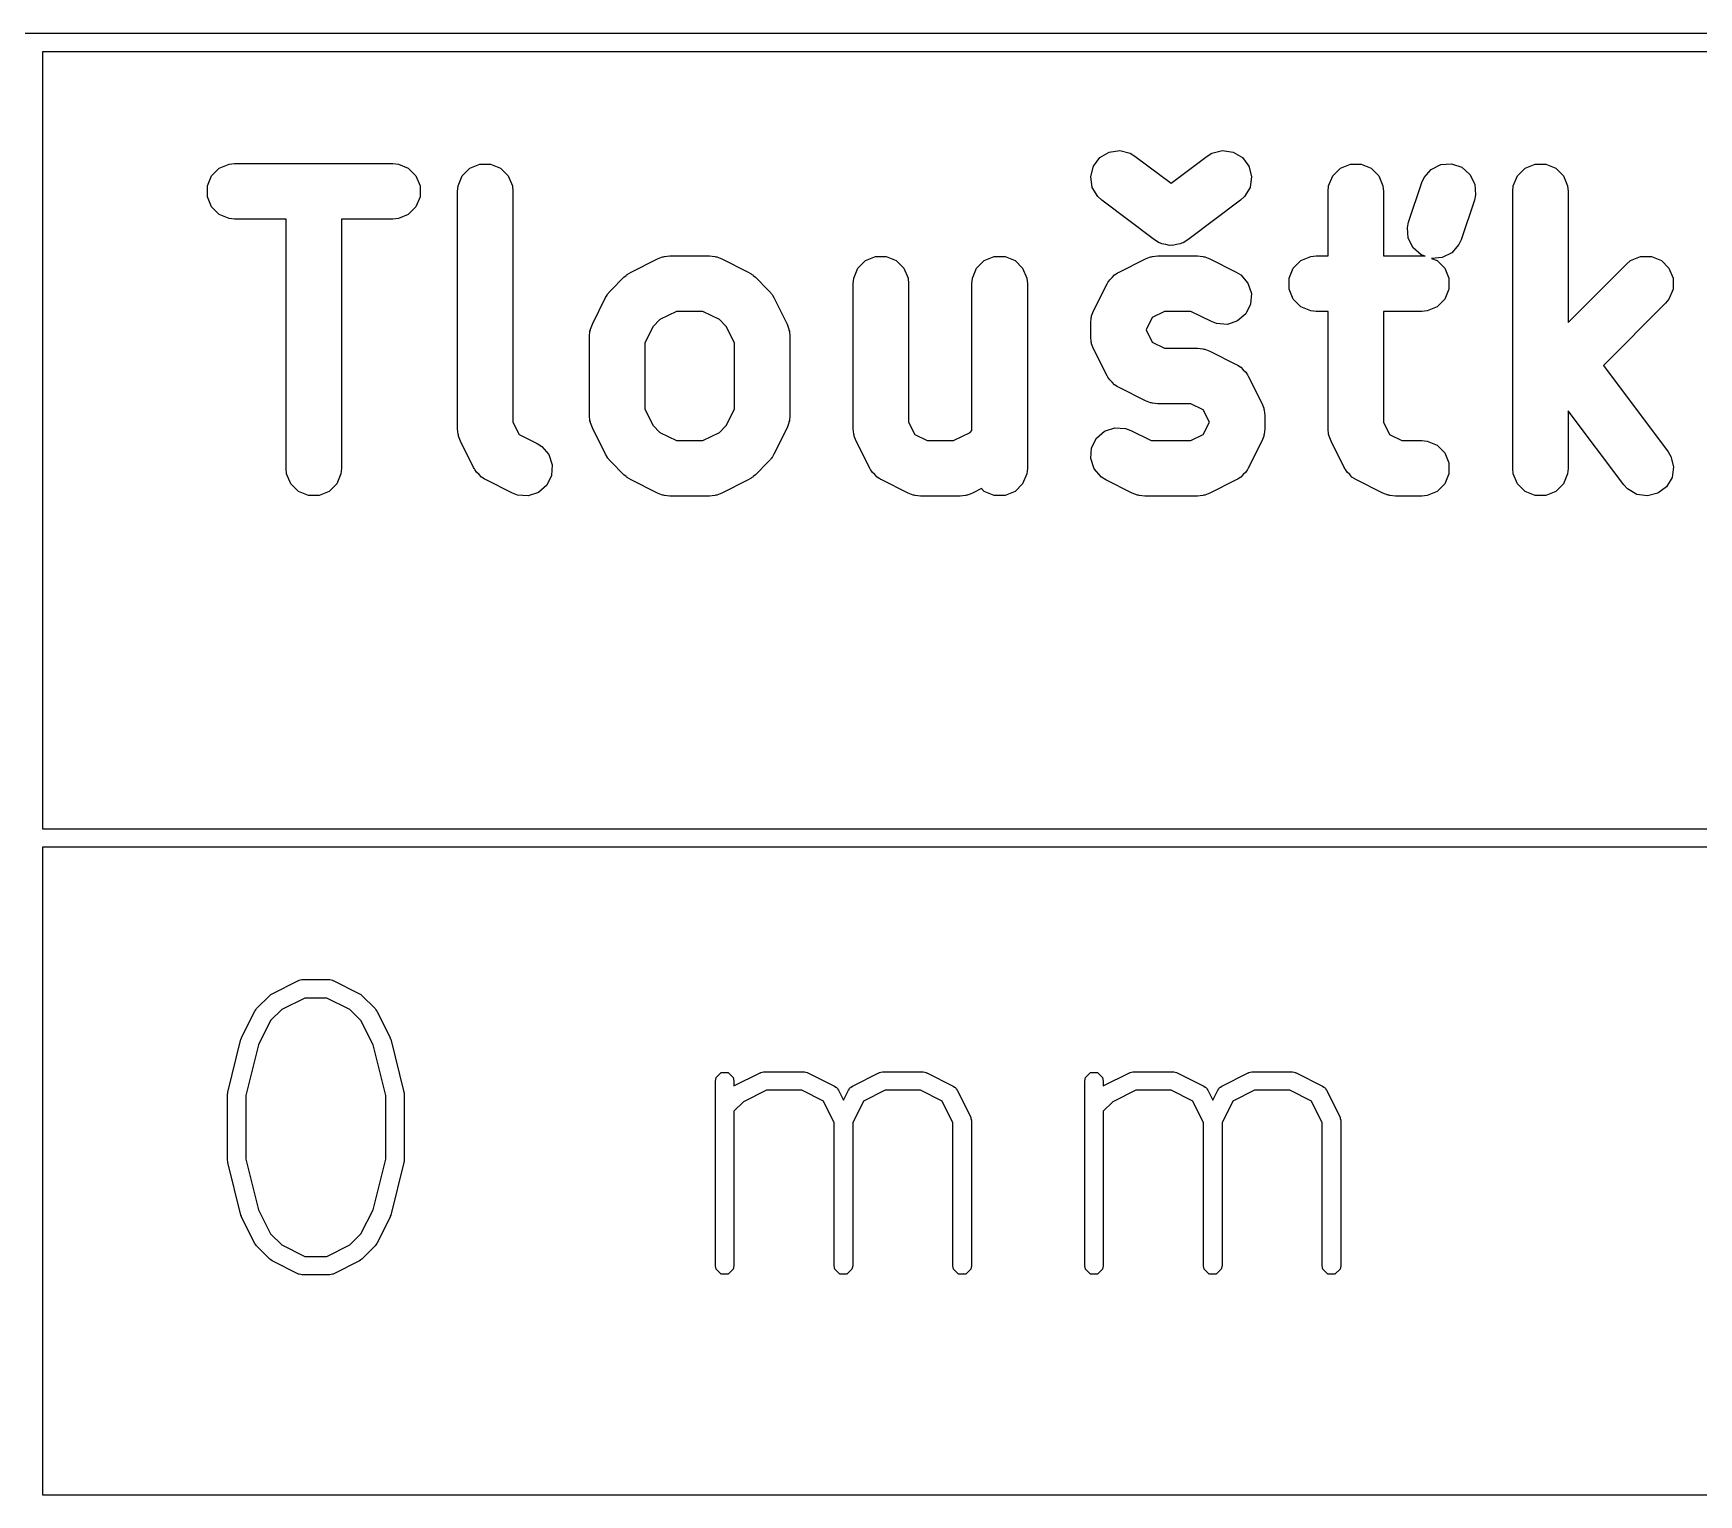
# Model space of a CAD drawing. Header units: inches. Extents: x -2.6 to 7.6, y 0.3 to 5.2.
# Drawn here: x -0.2908 to 0.0643, y 4.8789 to 5.1905 of the extents above; entities that cross this region are included whole.
import ezdxf

# ---------------------------------------------------------------- set-up
doc = ezdxf.new("R2010")
doc.units = ezdxf.units.IN
doc.header["$MEASUREMENT"] = 0
doc.layers.add('BLACK', color=250, linetype='CONTINUOUS')

msp = doc.modelspace()

# ---------------------------------------------------------------- linework, layer by layer
at = {"layer": 'BLACK', "linetype": 'CONTINUOUS'}
for p, q in [((-2.56692, 5.19047), (2.20417, 5.19047)), ((-0.2888, 5.18654), (-0.2888, 5.02087)), ((0.44236, 5.18654), (-0.2888, 5.18654)), ((-0.24899, 5.16257), (-0.24784, 5.16268)), ((-0.24784, 5.16268), (-0.2141, 5.16268)), ((-0.2141, 5.16268), (-0.21294, 5.16257)), ((-0.06475, 5.16214), (-0.06337, 5.16399)), ((-0.06337, 5.16399), (-0.06139, 5.16516)), ((-0.06139, 5.16516), (-0.05911, 5.16549)), ((-0.05911, 5.16549), (-0.05688, 5.16492)), ((-0.05688, 5.16492), (-0.05589, 5.16431)), ((-0.05589, 5.16431), (-0.04818, 5.15854)), ((-0.04818, 5.15854), (-0.04047, 5.16431)), ((-0.04047, 5.16431), (-0.03949, 5.16492)), ((-0.03949, 5.16492), (-0.03725, 5.16549)), ((-0.03725, 5.16549), (-0.03497, 5.16516)), ((-0.03497, 5.16516), (-0.03299, 5.16399)), ((-0.03299, 5.16399), (-0.03161, 5.16214)), ((-0.25363, 5.15793), (-0.25275, 5.16006)), ((-0.25275, 5.16006), (-0.25112, 5.16169)), ((-0.25112, 5.16169), (-0.24899, 5.16257)), ((-0.21294, 5.16257), (-0.21082, 5.16169)), ((-0.21082, 5.16169), (-0.20919, 5.16006)), ((-0.20919, 5.16006), (-0.2083, 5.15793)), ((-0.2002, 5.15793), (-0.19932, 5.16006)), ((-0.19932, 5.16006), (-0.19769, 5.16169)), ((-0.19769, 5.16169), (-0.19556, 5.16257)), ((-0.19556, 5.16257), (-0.19326, 5.16257)), ((-0.19326, 5.16257), (-0.19113, 5.16169)), ((-0.19113, 5.16169), (-0.1895, 5.16006)), ((-0.1895, 5.16006), (-0.18862, 5.15793)), ((-0.06533, 5.15991), (-0.06475, 5.16214)), ((-0.065, 5.15763), (-0.06533, 5.15991)), ((-0.03161, 5.16214), (-0.03103, 5.15991)), ((-0.03103, 5.15991), (-0.03136, 5.15763)), ((-0.0146, 5.15793), (-0.01372, 5.16006)), ((-0.01372, 5.16006), (-0.01209, 5.16169)), ((-0.01209, 5.16169), (-0.00996, 5.16257)), ((-0.00996, 5.16257), (-0.00766, 5.16257)), ((-0.00766, 5.16257), (-0.00553, 5.16169)), ((-0.00553, 5.16169), (-0.0039, 5.16006)), ((-0.0039, 5.16006), (-0.00302, 5.15793)), ((0.00527, 5.15865), (0.00574, 5.1597)), ((0.00574, 5.1597), (0.00725, 5.16144)), ((0.00725, 5.16144), (0.00932, 5.16247)), ((0.00932, 5.16247), (0.01161, 5.16264)), ((0.01161, 5.16264), (0.0138, 5.16191)), ((0.0138, 5.16191), (0.01554, 5.1604)), ((0.01554, 5.1604), (0.01657, 5.15834)), ((0.02477, 5.15793), (0.02565, 5.16006)), ((0.02565, 5.16006), (0.02728, 5.16169)), ((0.02728, 5.16169), (0.02941, 5.16257)), ((0.02941, 5.16257), (0.03171, 5.16257)), ((0.03171, 5.16257), (0.03384, 5.16169)), ((0.03384, 5.16169), (0.03547, 5.16006)), ((0.03547, 5.16006), (0.03635, 5.15793)), ((-0.25363, 5.15563), (-0.25363, 5.15793)), ((-0.25275, 5.1535), (-0.25363, 5.15563)), ((-0.2083, 5.15563), (-0.20919, 5.1535)), ((-0.2083, 5.15793), (-0.2083, 5.15563)), ((-0.20032, 5.15678), (-0.2002, 5.15793)), ((-0.20032, 5.10616), (-0.20032, 5.15678)), ((-0.18862, 5.15793), (-0.18851, 5.15678)), ((-0.18851, 5.15678), (-0.18851, 5.10755)), ((-0.06383, 5.15565), (-0.065, 5.15763)), ((-0.06297, 5.15487), (-0.06383, 5.15565)), ((-0.03253, 5.15565), (-0.03339, 5.15487)), ((-0.03136, 5.15763), (-0.03253, 5.15565)), ((-0.01472, 5.15678), (-0.0146, 5.15793)), ((-0.01472, 5.143), (-0.01472, 5.15678)), ((-0.00302, 5.15793), (-0.0029, 5.15678)), ((-0.0029, 5.15678), (-0.0029, 5.143)), ((0.00246, 5.15021), (0.00527, 5.15865)), ((0.01673, 5.15604), (0.01648, 5.15491)), ((0.01657, 5.15834), (0.01673, 5.15604)), ((0.02465, 5.15678), (0.02477, 5.15793)), ((0.02465, 5.09772), (0.02465, 5.15678)), ((0.03635, 5.15793), (0.03647, 5.15678)), ((0.03647, 5.15678), (0.03647, 5.12885)), ((-0.25112, 5.15187), (-0.25275, 5.1535)), ((-0.20919, 5.1535), (-0.21082, 5.15187)), ((-0.05172, 5.14643), (-0.06297, 5.15487)), ((-0.03339, 5.15487), (-0.04464, 5.14643)), ((0.01648, 5.15491), (0.01367, 5.14647)), ((-0.24899, 5.15099), (-0.25112, 5.15187)), ((-0.24784, 5.15087), (-0.24899, 5.15099)), ((-0.23688, 5.15087), (-0.24784, 5.15087)), ((-0.23688, 5.09772), (-0.23688, 5.15087)), ((-0.2141, 5.15087), (-0.22506, 5.15087)), ((-0.22506, 5.15087), (-0.22506, 5.09772)), ((-0.21294, 5.15099), (-0.2141, 5.15087)), ((-0.21082, 5.15187), (-0.21294, 5.15099)), ((0.0022, 5.14908), (0.00246, 5.15021)), ((0.00237, 5.14678), (0.0022, 5.14908)), ((-0.05073, 5.14583), (-0.05172, 5.14643)), ((-0.05042, 5.14575), (-0.05073, 5.14583)), ((-0.05014, 5.14558), (-0.05042, 5.14575)), ((-0.04931, 5.14546), (-0.05014, 5.14558)), ((-0.0485, 5.14526), (-0.04931, 5.14546)), ((-0.04818, 5.1453), (-0.0485, 5.14526)), ((-0.04786, 5.14526), (-0.04818, 5.1453)), ((-0.04705, 5.14546), (-0.04786, 5.14526)), ((-0.04622, 5.14558), (-0.04705, 5.14546)), ((-0.04594, 5.14575), (-0.04622, 5.14558)), ((-0.04563, 5.14583), (-0.04594, 5.14575)), ((-0.04464, 5.14643), (-0.04563, 5.14583)), ((0.0034, 5.14472), (0.00237, 5.14678)), ((0.01319, 5.14542), (0.01168, 5.14368)), ((0.01367, 5.14647), (0.01319, 5.14542)), ((-0.16331, 5.13956), (-0.15768, 5.14238)), ((-0.15768, 5.14238), (-0.1566, 5.14279)), ((-0.1566, 5.14279), (-0.15639, 5.1428)), ((-0.15639, 5.1428), (-0.15619, 5.14289)), ((-0.15619, 5.14289), (-0.15504, 5.143)), ((-0.15504, 5.143), (-0.14661, 5.143)), ((-0.14661, 5.143), (-0.14545, 5.14289)), ((-0.14545, 5.14289), (-0.14526, 5.1428)), ((-0.14526, 5.1428), (-0.14505, 5.14279)), ((-0.14505, 5.14279), (-0.14396, 5.14238)), ((-0.14396, 5.14238), (-0.13834, 5.13956)), ((-0.11496, 5.14037), (-0.11333, 5.142)), ((-0.11333, 5.142), (-0.1112, 5.14289)), ((-0.1112, 5.14289), (-0.1089, 5.14289)), ((-0.1089, 5.14289), (-0.10677, 5.142)), ((-0.10677, 5.142), (-0.10514, 5.14037)), ((-0.08965, 5.14037), (-0.08802, 5.142)), ((-0.08802, 5.142), (-0.08589, 5.14289)), ((-0.08589, 5.14289), (-0.08359, 5.14289)), ((-0.08359, 5.14289), (-0.08146, 5.142)), ((-0.08146, 5.142), (-0.07983, 5.14037)), ((-0.05926, 5.13956), (-0.05363, 5.14238)), ((-0.05363, 5.14238), (-0.05255, 5.14279)), ((-0.05255, 5.14279), (-0.05234, 5.1428)), ((-0.05234, 5.1428), (-0.05214, 5.14289)), ((-0.05214, 5.14289), (-0.05099, 5.143)), ((-0.05099, 5.143), (-0.04256, 5.143)), ((-0.04256, 5.143), (-0.0414, 5.14289)), ((-0.0414, 5.14289), (-0.04121, 5.1428)), ((-0.04121, 5.1428), (-0.041, 5.14279)), ((-0.041, 5.14279), (-0.03991, 5.14238)), ((-0.03991, 5.14238), (-0.03429, 5.13956)), ((-0.02216, 5.14037), (-0.02053, 5.142)), ((-0.02053, 5.142), (-0.0184, 5.14289)), ((-0.0184, 5.14289), (-0.01725, 5.143)), ((-0.01725, 5.143), (-0.01472, 5.143)), ((-0.0029, 5.143), (0.00525, 5.143)), ((0.00514, 5.14321), (0.0034, 5.14472)), ((0.006, 5.14293), (0.00514, 5.14321)), ((0.00525, 5.143), (0.006, 5.14293)), ((0.00962, 5.14265), (0.00737, 5.14249)), ((0.00737, 5.14249), (0.00853, 5.142)), ((0.00853, 5.142), (0.01016, 5.14037)), ((0.01168, 5.14368), (0.00962, 5.14265)), ((0.04888, 5.14127), (0.04978, 5.142)), ((0.04978, 5.142), (0.05191, 5.14289)), ((0.05191, 5.14289), (0.05421, 5.14289)), ((0.05421, 5.14289), (0.05634, 5.142)), ((0.05634, 5.142), (0.05797, 5.14037)), ((-0.16765, 5.13564), (-0.16484, 5.13846)), ((-0.16484, 5.13846), (-0.16439, 5.13883)), ((-0.16439, 5.13883), (-0.16429, 5.13895)), ((-0.16429, 5.13895), (-0.16411, 5.13906)), ((-0.16411, 5.13906), (-0.16395, 5.13919)), ((-0.16395, 5.13919), (-0.1638, 5.13925)), ((-0.1638, 5.13925), (-0.16331, 5.13956)), ((-0.13834, 5.13956), (-0.13784, 5.13925)), ((-0.13784, 5.13925), (-0.1377, 5.13919)), ((-0.1377, 5.13919), (-0.13754, 5.13906)), ((-0.13754, 5.13906), (-0.13736, 5.13895)), ((-0.13736, 5.13895), (-0.13726, 5.13883)), ((-0.13726, 5.13883), (-0.13681, 5.13846)), ((-0.13681, 5.13846), (-0.13399, 5.13564)), ((-0.11595, 5.13709), (-0.11584, 5.13825)), ((-0.11584, 5.13825), (-0.11496, 5.14037)), ((-0.10514, 5.14037), (-0.10426, 5.13825)), ((-0.10426, 5.13825), (-0.10414, 5.13709)), ((-0.09064, 5.13709), (-0.09053, 5.13825)), ((-0.09053, 5.13825), (-0.08965, 5.14037)), ((-0.07983, 5.14037), (-0.07895, 5.13825)), ((-0.07895, 5.13825), (-0.07883, 5.13709)), ((-0.06165, 5.13732), (-0.06128, 5.1379)), ((-0.06128, 5.1379), (-0.06072, 5.13839)), ((-0.06072, 5.13839), (-0.06024, 5.13895)), ((-0.06024, 5.13895), (-0.05965, 5.13931)), ((-0.05965, 5.13931), (-0.05954, 5.13941)), ((-0.05954, 5.13941), (-0.05945, 5.13944)), ((-0.05945, 5.13944), (-0.05926, 5.13956)), ((-0.03429, 5.13956), (-0.03331, 5.13895)), ((-0.03331, 5.13895), (-0.0318, 5.13721)), ((-0.02304, 5.13825), (-0.02216, 5.14037)), ((-0.02304, 5.13594), (-0.02304, 5.13825)), ((0.01016, 5.14037), (0.01104, 5.13825)), ((0.01104, 5.13825), (0.01104, 5.13594)), ((0.03647, 5.12885), (0.04888, 5.14127)), ((0.05797, 5.14037), (0.05885, 5.13825)), ((0.05885, 5.13825), (0.05885, 5.13594)), ((-0.16876, 5.13411), (-0.16845, 5.13461)), ((-0.16845, 5.13461), (-0.16839, 5.13475)), ((-0.16839, 5.13475), (-0.16826, 5.13491)), ((-0.16826, 5.13491), (-0.16814, 5.13509)), ((-0.16814, 5.13509), (-0.16803, 5.13519)), ((-0.16803, 5.13519), (-0.16765, 5.13564)), ((-0.13399, 5.13564), (-0.13362, 5.13519)), ((-0.13362, 5.13519), (-0.1335, 5.13509)), ((-0.1335, 5.13509), (-0.13339, 5.13491)), ((-0.13339, 5.13491), (-0.13326, 5.13475)), ((-0.13326, 5.13475), (-0.1332, 5.13461)), ((-0.1332, 5.13461), (-0.13289, 5.13411)), ((-0.11595, 5.10616), (-0.11595, 5.13709)), ((-0.10414, 5.13709), (-0.10414, 5.10755)), ((-0.09064, 5.10579), (-0.09064, 5.13709)), ((-0.07883, 5.13709), (-0.07883, 5.09772)), ((-0.06471, 5.1313), (-0.0619, 5.13692)), ((-0.0619, 5.13692), (-0.06178, 5.13711)), ((-0.06178, 5.13711), (-0.06175, 5.13721)), ((-0.06175, 5.13721), (-0.06165, 5.13732)), ((-0.0318, 5.13721), (-0.03107, 5.13502)), ((-0.03107, 5.13502), (-0.03124, 5.13272)), ((-0.02216, 5.13381), (-0.02304, 5.13594)), ((0.01104, 5.13594), (0.01016, 5.13381)), ((0.05885, 5.13594), (0.05797, 5.13381)), ((-0.17157, 5.12849), (-0.16876, 5.13411)), ((-0.15365, 5.13119), (-0.15717, 5.12943)), ((-0.148, 5.13119), (-0.15365, 5.13119)), ((-0.14448, 5.12943), (-0.148, 5.13119)), ((-0.13289, 5.13411), (-0.13007, 5.12849)), ((-0.06512, 5.13022), (-0.06471, 5.1313)), ((-0.0496, 5.13119), (-0.05221, 5.12988)), ((-0.04395, 5.13119), (-0.0496, 5.13119)), ((-0.03957, 5.129), (-0.04395, 5.13119)), ((-0.03124, 5.13272), (-0.03227, 5.13066)), ((-0.02053, 5.13218), (-0.02216, 5.13381)), ((-0.0184, 5.1313), (-0.02053, 5.13218)), ((-0.01725, 5.13119), (-0.0184, 5.1313)), ((-0.01472, 5.13119), (-0.01725, 5.13119)), ((-0.01472, 5.10616), (-0.01472, 5.13119)), ((0.00525, 5.13119), (-0.0029, 5.13119)), ((-0.0029, 5.13119), (-0.0029, 5.10755)), ((0.0064, 5.1313), (0.00525, 5.13119)), ((0.00853, 5.13218), (0.0064, 5.1313)), ((0.01016, 5.13381), (0.00853, 5.13218)), ((0.05723, 5.13292), (0.04398, 5.11967)), ((0.05797, 5.13381), (0.05723, 5.13292)), ((-0.17208, 5.127), (-0.172, 5.12719)), ((-0.172, 5.12719), (-0.17199, 5.1274)), ((-0.17199, 5.1274), (-0.17157, 5.12849)), ((-0.15862, 5.12797), (-0.16038, 5.12445)), ((-0.15717, 5.12943), (-0.15862, 5.12797)), ((-0.14302, 5.12797), (-0.14448, 5.12943)), ((-0.14126, 5.12445), (-0.14302, 5.12797)), ((-0.13007, 5.12849), (-0.12966, 5.1274)), ((-0.12966, 5.1274), (-0.12965, 5.12719)), ((-0.12965, 5.12719), (-0.12956, 5.127)), ((-0.06533, 5.12866), (-0.06522, 5.12981)), ((-0.06533, 5.12584), (-0.06533, 5.12866)), ((-0.06522, 5.12981), (-0.06514, 5.13001)), ((-0.06514, 5.13001), (-0.06512, 5.13022)), ((-0.05221, 5.12988), (-0.05352, 5.12726)), ((-0.05352, 5.12726), (-0.05352, 5.12724)), ((-0.05352, 5.12724), (-0.05221, 5.12462)), ((-0.03849, 5.12859), (-0.03957, 5.129)), ((-0.03619, 5.12842), (-0.03849, 5.12859)), ((-0.03401, 5.12915), (-0.03619, 5.12842)), ((-0.03227, 5.13066), (-0.03401, 5.12915)), ((-0.1722, 5.12584), (-0.17208, 5.127)), ((-0.1722, 5.10897), (-0.1722, 5.12584)), ((-0.16038, 5.12445), (-0.16038, 5.11037)), ((-0.14126, 5.11037), (-0.14126, 5.12445)), ((-0.12956, 5.127), (-0.12945, 5.12584)), ((-0.12945, 5.12584), (-0.12945, 5.10897)), ((-0.06522, 5.12469), (-0.06533, 5.12584)), ((-0.06514, 5.1245), (-0.06522, 5.12469)), ((-0.06512, 5.12429), (-0.06514, 5.1245)), ((-0.06471, 5.1232), (-0.06512, 5.12429)), ((-0.05221, 5.12462), (-0.0496, 5.12331)), ((-0.0619, 5.11758), (-0.06471, 5.1232)), ((-0.0496, 5.12331), (-0.04256, 5.12331)), ((-0.04256, 5.12331), (-0.0414, 5.1232)), ((-0.0414, 5.1232), (-0.04121, 5.12312)), ((-0.04121, 5.12312), (-0.041, 5.1231)), ((-0.041, 5.1231), (-0.03991, 5.12269)), ((-0.03991, 5.12269), (-0.03429, 5.11988)), ((-0.06178, 5.11739), (-0.0619, 5.11758)), ((-0.06175, 5.1173), (-0.06178, 5.11739)), ((-0.06165, 5.11718), (-0.06175, 5.1173)), ((-0.06128, 5.1166), (-0.06165, 5.11718)), ((-0.06072, 5.11611), (-0.06128, 5.1166)), ((-0.03429, 5.11988), (-0.0341, 5.11976)), ((-0.0341, 5.11976), (-0.03401, 5.11973)), ((-0.03401, 5.11973), (-0.03389, 5.11963)), ((-0.03389, 5.11963), (-0.03331, 5.11926)), ((-0.03331, 5.11926), (-0.03283, 5.1187)), ((-0.03283, 5.1187), (-0.03227, 5.11822)), ((-0.03227, 5.11822), (-0.0319, 5.11763)), ((-0.0319, 5.11763), (-0.0318, 5.11752)), ((-0.0318, 5.11752), (-0.03177, 5.11743)), ((-0.03177, 5.11743), (-0.03165, 5.11724)), ((-0.03165, 5.11724), (-0.02884, 5.11161)), ((0.04398, 5.11967), (0.05778, 5.10127)), ((-0.06024, 5.11556), (-0.06072, 5.11611)), ((-0.05965, 5.11519), (-0.06024, 5.11556)), ((-0.05954, 5.11509), (-0.05965, 5.11519)), ((-0.05945, 5.11506), (-0.05954, 5.11509)), ((-0.05926, 5.11494), (-0.05945, 5.11506)), ((-0.05363, 5.11213), (-0.05926, 5.11494)), ((-0.16038, 5.11037), (-0.15862, 5.10685)), ((-0.14302, 5.10685), (-0.14126, 5.11037)), ((-0.05255, 5.11171), (-0.05363, 5.11213)), ((-0.05234, 5.1117), (-0.05255, 5.11171)), ((-0.05214, 5.11162), (-0.05234, 5.1117)), ((-0.05099, 5.1115), (-0.05214, 5.11162)), ((-0.04395, 5.1115), (-0.05099, 5.1115)), ((-0.04133, 5.11019), (-0.04395, 5.1115)), ((-0.04002, 5.10758), (-0.04133, 5.11019)), ((-0.02884, 5.11161), (-0.02842, 5.11053)), ((-0.02842, 5.11053), (-0.02841, 5.11032)), ((-0.02841, 5.11032), (-0.02833, 5.11012)), ((-0.02833, 5.11012), (-0.02821, 5.10897)), ((0.04833, 5.09418), (0.03647, 5.11)), ((0.03647, 5.11), (0.03647, 5.09772)), ((-0.2002, 5.10501), (-0.20032, 5.10616)), ((-0.18851, 5.10755), (-0.1872, 5.10494)), ((-0.17208, 5.10782), (-0.1722, 5.10897)), ((-0.172, 5.10762), (-0.17208, 5.10782)), ((-0.17199, 5.10741), (-0.172, 5.10762)), ((-0.17157, 5.10633), (-0.17199, 5.10741)), ((-0.16876, 5.10071), (-0.17157, 5.10633)), ((-0.15862, 5.10685), (-0.15717, 5.10539)), ((-0.14448, 5.10539), (-0.14302, 5.10685)), ((-0.13007, 5.10633), (-0.13289, 5.10071)), ((-0.12966, 5.10741), (-0.13007, 5.10633)), ((-0.12965, 5.10762), (-0.12966, 5.10741)), ((-0.12956, 5.10782), (-0.12965, 5.10762)), ((-0.12945, 5.10897), (-0.12956, 5.10782)), ((-0.11584, 5.10501), (-0.11595, 5.10616)), ((-0.10414, 5.10755), (-0.10283, 5.10494)), ((-0.06235, 5.10567), (-0.06017, 5.10639)), ((-0.06017, 5.10639), (-0.05787, 5.10623)), ((-0.05787, 5.10623), (-0.05679, 5.10582)), ((-0.04133, 5.10494), (-0.04002, 5.10755)), ((-0.04002, 5.10755), (-0.04002, 5.10758)), ((-0.02821, 5.10616), (-0.02833, 5.10501)), ((-0.02821, 5.10897), (-0.02821, 5.10616)), ((-0.0146, 5.10501), (-0.01472, 5.10616)), ((-0.0029, 5.10755), (-0.0016, 5.10494)), ((-0.20012, 5.10481), (-0.2002, 5.10501)), ((-0.20011, 5.1046), (-0.20012, 5.10481)), ((-0.19969, 5.10352), (-0.20011, 5.1046)), ((-0.19688, 5.09789), (-0.19969, 5.10352)), ((-0.1872, 5.10494), (-0.18333, 5.10301)), ((-0.18333, 5.10301), (-0.18235, 5.10239)), ((-0.18235, 5.10239), (-0.18085, 5.10065)), ((-0.15717, 5.10539), (-0.15365, 5.10363)), ((-0.15365, 5.10363), (-0.148, 5.10363)), ((-0.148, 5.10363), (-0.14448, 5.10539)), ((-0.11576, 5.10481), (-0.11584, 5.10501)), ((-0.11574, 5.1046), (-0.11576, 5.10481)), ((-0.11533, 5.10352), (-0.11574, 5.1046)), ((-0.11252, 5.09789), (-0.11533, 5.10352)), ((-0.10283, 5.10494), (-0.10022, 5.10363)), ((-0.10022, 5.10363), (-0.09457, 5.10363)), ((-0.09457, 5.10363), (-0.09105, 5.10539)), ((-0.09105, 5.10539), (-0.09064, 5.10579)), ((-0.06512, 5.1021), (-0.06409, 5.10416)), ((-0.06409, 5.10416), (-0.06235, 5.10567)), ((-0.05679, 5.10582), (-0.05241, 5.10363)), ((-0.05241, 5.10363), (-0.04395, 5.10363)), ((-0.04395, 5.10363), (-0.04133, 5.10494)), ((-0.02884, 5.10352), (-0.03165, 5.09789)), ((-0.02842, 5.1046), (-0.02884, 5.10352)), ((-0.02841, 5.10481), (-0.02842, 5.1046)), ((-0.02833, 5.10501), (-0.02841, 5.10481)), ((-0.01452, 5.10481), (-0.0146, 5.10501)), ((-0.01451, 5.1046), (-0.01452, 5.10481)), ((-0.01409, 5.10352), (-0.01451, 5.1046)), ((-0.01128, 5.09789), (-0.01409, 5.10352)), ((-0.0016, 5.10494), (0.00102, 5.10363)), ((0.00102, 5.10363), (0.00525, 5.10363)), ((0.00525, 5.10363), (0.0064, 5.10352)), ((0.0064, 5.10352), (0.00853, 5.10263)), ((0.00853, 5.10263), (0.01016, 5.101)), ((-0.18085, 5.10065), (-0.18012, 5.09846)), ((-0.16845, 5.10021), (-0.16876, 5.10071)), ((-0.16839, 5.10007), (-0.16845, 5.10021)), ((-0.16826, 5.0999), (-0.16839, 5.10007)), ((-0.16814, 5.09973), (-0.16826, 5.0999)), ((-0.16803, 5.09962), (-0.16814, 5.09973)), ((-0.16765, 5.09917), (-0.16803, 5.09962)), ((-0.16484, 5.09636), (-0.16765, 5.09917)), ((-0.13399, 5.09917), (-0.13681, 5.09636)), ((-0.13362, 5.09962), (-0.13399, 5.09917)), ((-0.1335, 5.09973), (-0.13362, 5.09962)), ((-0.13339, 5.0999), (-0.1335, 5.09973)), ((-0.13326, 5.10007), (-0.13339, 5.0999)), ((-0.1332, 5.10021), (-0.13326, 5.10007)), ((-0.13289, 5.10071), (-0.1332, 5.10021)), ((-0.06529, 5.0998), (-0.06512, 5.1021)), ((-0.06456, 5.09761), (-0.06529, 5.0998)), ((0.01016, 5.101), (0.01104, 5.09888)), ((0.01104, 5.09888), (0.01104, 5.09657)), ((0.05778, 5.10127), (0.05838, 5.10028)), ((0.05838, 5.10028), (0.05895, 5.09804)), ((-0.23676, 5.09657), (-0.23688, 5.09772)), ((-0.23588, 5.09444), (-0.23676, 5.09657)), ((-0.22518, 5.09657), (-0.22606, 5.09444)), ((-0.22506, 5.09772), (-0.22518, 5.09657)), ((-0.19676, 5.0977), (-0.19688, 5.09789)), ((-0.19673, 5.09761), (-0.19676, 5.0977)), ((-0.19663, 5.0975), (-0.19673, 5.09761)), ((-0.19627, 5.09691), (-0.19663, 5.0975)), ((-0.19571, 5.09643), (-0.19627, 5.09691)), ((-0.19522, 5.09587), (-0.19571, 5.09643)), ((-0.19464, 5.0955), (-0.19522, 5.09587)), ((-0.19452, 5.0954), (-0.19464, 5.0955)), ((-0.19443, 5.09537), (-0.19452, 5.0954)), ((-0.19424, 5.09525), (-0.19443, 5.09537)), ((-0.18862, 5.09244), (-0.19424, 5.09525)), ((-0.18028, 5.09616), (-0.18131, 5.0941)), ((-0.18012, 5.09846), (-0.18028, 5.09616)), ((-0.16439, 5.09599), (-0.16484, 5.09636)), ((-0.16429, 5.09587), (-0.16439, 5.09599)), ((-0.16411, 5.09576), (-0.16429, 5.09587)), ((-0.16395, 5.09563), (-0.16411, 5.09576)), ((-0.1638, 5.09557), (-0.16395, 5.09563)), ((-0.16331, 5.09525), (-0.1638, 5.09557)), ((-0.15768, 5.09244), (-0.16331, 5.09525)), ((-0.13834, 5.09525), (-0.14396, 5.09244)), ((-0.13784, 5.09557), (-0.13834, 5.09525)), ((-0.1377, 5.09563), (-0.13784, 5.09557)), ((-0.13754, 5.09576), (-0.1377, 5.09563)), ((-0.13736, 5.09587), (-0.13754, 5.09576)), ((-0.13726, 5.09599), (-0.13736, 5.09587)), ((-0.13681, 5.09636), (-0.13726, 5.09599)), ((-0.1124, 5.0977), (-0.11252, 5.09789)), ((-0.11237, 5.09761), (-0.1124, 5.0977)), ((-0.11227, 5.0975), (-0.11237, 5.09761)), ((-0.1119, 5.09691), (-0.11227, 5.0975)), ((-0.11134, 5.09643), (-0.1119, 5.09691)), ((-0.11086, 5.09587), (-0.11134, 5.09643)), ((-0.11027, 5.0955), (-0.11086, 5.09587)), ((-0.11016, 5.0954), (-0.11027, 5.0955)), ((-0.11007, 5.09537), (-0.11016, 5.0954)), ((-0.10988, 5.09525), (-0.11007, 5.09537)), ((-0.10425, 5.09244), (-0.10988, 5.09525)), ((-0.07895, 5.09657), (-0.07983, 5.09444)), ((-0.07883, 5.09772), (-0.07895, 5.09657)), ((-0.06305, 5.09587), (-0.06456, 5.09761)), ((-0.06207, 5.09525), (-0.06305, 5.09587)), ((-0.05645, 5.09244), (-0.06207, 5.09525)), ((-0.03429, 5.09525), (-0.03991, 5.09244)), ((-0.0341, 5.09537), (-0.03429, 5.09525)), ((-0.03401, 5.0954), (-0.0341, 5.09537)), ((-0.03389, 5.0955), (-0.03401, 5.0954)), ((-0.03331, 5.09587), (-0.03389, 5.0955)), ((-0.03283, 5.09643), (-0.03331, 5.09587)), ((-0.03227, 5.09691), (-0.03283, 5.09643)), ((-0.0319, 5.0975), (-0.03227, 5.09691)), ((-0.0318, 5.09761), (-0.0319, 5.0975)), ((-0.03177, 5.0977), (-0.0318, 5.09761)), ((-0.03165, 5.09789), (-0.03177, 5.0977)), ((-0.01116, 5.0977), (-0.01128, 5.09789)), ((-0.01113, 5.09761), (-0.01116, 5.0977)), ((-0.01103, 5.0975), (-0.01113, 5.09761)), ((-0.01066, 5.09691), (-0.01103, 5.0975)), ((-0.0101, 5.09643), (-0.01066, 5.09691)), ((-0.00962, 5.09587), (-0.0101, 5.09643)), ((-0.00904, 5.0955), (-0.00962, 5.09587)), ((-0.00892, 5.0954), (-0.00904, 5.0955)), ((-0.00883, 5.09537), (-0.00892, 5.0954)), ((-0.00864, 5.09525), (-0.00883, 5.09537)), ((-0.00301, 5.09244), (-0.00864, 5.09525)), ((0.01104, 5.09657), (0.01016, 5.09444)), ((0.02477, 5.09657), (0.02465, 5.09772)), ((0.02565, 5.09444), (0.02477, 5.09657)), ((0.03635, 5.09657), (0.03547, 5.09444)), ((0.03647, 5.09772), (0.03635, 5.09657)), ((0.05863, 5.09576), (0.05745, 5.09378)), ((0.05895, 5.09804), (0.05863, 5.09576)), ((-0.23425, 5.09281), (-0.23588, 5.09444)), ((-0.23212, 5.09193), (-0.23425, 5.09281)), ((-0.22982, 5.09193), (-0.23212, 5.09193)), ((-0.22769, 5.09281), (-0.22982, 5.09193)), ((-0.22606, 5.09444), (-0.22769, 5.09281)), ((-0.18754, 5.09203), (-0.18862, 5.09244)), ((-0.18524, 5.09186), (-0.18754, 5.09203)), ((-0.18305, 5.09259), (-0.18524, 5.09186)), ((-0.18131, 5.0941), (-0.18305, 5.09259)), ((-0.1566, 5.09203), (-0.15768, 5.09244)), ((-0.15639, 5.09201), (-0.1566, 5.09203)), ((-0.15619, 5.09193), (-0.15639, 5.09201)), ((-0.15504, 5.09182), (-0.15619, 5.09193)), ((-0.14661, 5.09182), (-0.15504, 5.09182)), ((-0.14545, 5.09193), (-0.14661, 5.09182)), ((-0.14526, 5.09201), (-0.14545, 5.09193)), ((-0.14505, 5.09203), (-0.14526, 5.09201)), ((-0.14396, 5.09244), (-0.14505, 5.09203)), ((-0.10317, 5.09203), (-0.10425, 5.09244)), ((-0.10296, 5.09201), (-0.10317, 5.09203)), ((-0.10276, 5.09193), (-0.10296, 5.09201)), ((-0.10161, 5.09182), (-0.10276, 5.09193)), ((-0.09317, 5.09182), (-0.10161, 5.09182)), ((-0.09202, 5.09193), (-0.09317, 5.09182)), ((-0.09183, 5.09201), (-0.09202, 5.09193)), ((-0.09161, 5.09203), (-0.09183, 5.09201)), ((-0.09053, 5.09244), (-0.09161, 5.09203)), ((-0.08861, 5.0934), (-0.09053, 5.09244)), ((-0.08802, 5.09281), (-0.08861, 5.0934)), ((-0.08589, 5.09193), (-0.08802, 5.09281)), ((-0.08359, 5.09193), (-0.08589, 5.09193)), ((-0.08146, 5.09281), (-0.08359, 5.09193)), ((-0.07983, 5.09444), (-0.08146, 5.09281)), ((-0.05536, 5.09203), (-0.05645, 5.09244)), ((-0.05515, 5.09201), (-0.05536, 5.09203)), ((-0.05496, 5.09193), (-0.05515, 5.09201)), ((-0.0538, 5.09182), (-0.05496, 5.09193)), ((-0.04256, 5.09182), (-0.0538, 5.09182)), ((-0.0414, 5.09193), (-0.04256, 5.09182)), ((-0.04121, 5.09201), (-0.0414, 5.09193)), ((-0.041, 5.09203), (-0.04121, 5.09201)), ((-0.03991, 5.09244), (-0.041, 5.09203)), ((-0.00193, 5.09203), (-0.00301, 5.09244)), ((-0.00172, 5.09201), (-0.00193, 5.09203)), ((-0.00153, 5.09193), (-0.00172, 5.09201)), ((-0.00037, 5.09182), (-0.00153, 5.09193)), ((0.00525, 5.09182), (-0.00037, 5.09182)), ((0.0064, 5.09193), (0.00525, 5.09182)), ((0.00853, 5.09281), (0.0064, 5.09193)), ((0.01016, 5.09444), (0.00853, 5.09281)), ((0.02728, 5.09281), (0.02565, 5.09444)), ((0.02941, 5.09193), (0.02728, 5.09281)), ((0.03171, 5.09193), (0.02941, 5.09193)), ((0.03384, 5.09281), (0.03171, 5.09193)), ((0.03547, 5.09444), (0.03384, 5.09281)), ((0.04911, 5.09333), (0.04833, 5.09418)), ((0.0511, 5.09215), (0.04911, 5.09333)), ((0.05338, 5.09183), (0.0511, 5.09215)), ((0.05561, 5.0924), (0.05338, 5.09183)), ((0.05745, 5.09378), (0.05561, 5.0924)), ((-0.2888, 5.02087), (0.44236, 5.02087)), ((-0.2888, 5.01693), (-0.2888, 4.8789)), ((0.44236, 5.01693), (-0.2888, 5.01693)), ((-0.23378, 4.98864), (-0.23348, 4.98873)), ((-0.23348, 4.98873), (-0.23343, 4.98871)), ((-0.23343, 4.98871), (-0.23334, 4.98873)), ((-0.23334, 4.98873), (-0.22771, 4.98873)), ((-0.22771, 4.98873), (-0.22762, 4.98871)), ((-0.22762, 4.98871), (-0.22757, 4.98873)), ((-0.22757, 4.98873), (-0.22727, 4.98864)), ((-0.24317, 4.98253), (-0.24035, 4.98534)), ((-0.24035, 4.98534), (-0.24009, 4.98552)), ((-0.24009, 4.98552), (-0.23984, 4.98571)), ((-0.23984, 4.98571), (-0.23422, 4.98852)), ((-0.23422, 4.98852), (-0.23412, 4.98855)), ((-0.23412, 4.98855), (-0.23409, 4.98858)), ((-0.23409, 4.98858), (-0.23378, 4.98864)), ((-0.22727, 4.98864), (-0.22696, 4.98858)), ((-0.22696, 4.98858), (-0.22693, 4.98855)), ((-0.22693, 4.98855), (-0.22683, 4.98852)), ((-0.22683, 4.98852), (-0.22121, 4.98571)), ((-0.22121, 4.98571), (-0.22096, 4.98552)), ((-0.22096, 4.98552), (-0.2207, 4.98534)), ((-0.2207, 4.98534), (-0.21789, 4.98253)), ((-0.24635, 4.97639), (-0.24354, 4.98202)), ((-0.24354, 4.98202), (-0.24334, 4.98227)), ((-0.24334, 4.98227), (-0.24317, 4.98253)), ((-0.2378, 4.98233), (-0.24016, 4.97997)), ((-0.23287, 4.98479), (-0.2378, 4.98233)), ((-0.22818, 4.98479), (-0.23287, 4.98479)), ((-0.22326, 4.98233), (-0.22818, 4.98479)), ((-0.2209, 4.97997), (-0.22326, 4.98233)), ((-0.21789, 4.98253), (-0.21771, 4.98227)), ((-0.21771, 4.98227), (-0.21752, 4.98202)), ((-0.21752, 4.98202), (-0.2147, 4.97639)), ((-0.24016, 4.97997), (-0.24273, 4.97483)), ((-0.21832, 4.97483), (-0.2209, 4.97997)), ((-0.24931, 4.96474), (-0.2465, 4.97599)), ((-0.2465, 4.97599), (-0.2464, 4.97619)), ((-0.2464, 4.97619), (-0.24635, 4.97639)), ((-0.24273, 4.97483), (-0.24543, 4.96402)), ((-0.21562, 4.96402), (-0.21832, 4.97483)), ((-0.2147, 4.97639), (-0.21465, 4.97619)), ((-0.21465, 4.97619), (-0.21456, 4.97599)), ((-0.21456, 4.97599), (-0.21174, 4.96474)), ((-0.14532, 4.96708), (-0.14517, 4.96783)), ((-0.14517, 4.96783), (-0.1441, 4.9689)), ((-0.1441, 4.9689), (-0.1426, 4.9689)), ((-0.1426, 4.9689), (-0.14153, 4.96783)), ((-0.14153, 4.96783), (-0.14138, 4.96708)), ((-0.14138, 4.96604), (-0.13579, 4.96884)), ((-0.13579, 4.96884), (-0.1357, 4.96886)), ((-0.1357, 4.96886), (-0.13567, 4.9689)), ((-0.13567, 4.9689), (-0.13536, 4.96896)), ((-0.13536, 4.96896), (-0.13505, 4.96904)), ((-0.13505, 4.96904), (-0.13501, 4.96903)), ((-0.13501, 4.96903), (-0.13491, 4.96905)), ((-0.13491, 4.96905), (-0.12648, 4.96905)), ((-0.12648, 4.96905), (-0.12638, 4.96903)), ((-0.12638, 4.96903), (-0.12634, 4.96904)), ((-0.12634, 4.96904), (-0.12603, 4.96896)), ((-0.12603, 4.96896), (-0.12572, 4.9689)), ((-0.12572, 4.9689), (-0.12569, 4.96886)), ((-0.12569, 4.96886), (-0.1256, 4.96884)), ((-0.1256, 4.96884), (-0.11997, 4.96603)), ((-0.11611, 4.96603), (-0.11048, 4.96884)), ((-0.11048, 4.96884), (-0.11039, 4.96886)), ((-0.11039, 4.96886), (-0.11036, 4.9689)), ((-0.11036, 4.9689), (-0.11005, 4.96896)), ((-0.11005, 4.96896), (-0.10974, 4.96904)), ((-0.10974, 4.96904), (-0.1097, 4.96903)), ((-0.1097, 4.96903), (-0.1096, 4.96905)), ((-0.1096, 4.96905), (-0.10117, 4.96905)), ((-0.10117, 4.96905), (-0.10107, 4.96903)), ((-0.10107, 4.96903), (-0.10103, 4.96904)), ((-0.10103, 4.96904), (-0.10072, 4.96896)), ((-0.10072, 4.96896), (-0.10041, 4.9689)), ((-0.10041, 4.9689), (-0.10038, 4.96886)), ((-0.10038, 4.96886), (-0.10029, 4.96884)), ((-0.10029, 4.96884), (-0.09466, 4.96603)), ((-0.06658, 4.96708), (-0.06643, 4.96783)), ((-0.06643, 4.96783), (-0.06536, 4.9689)), ((-0.06536, 4.9689), (-0.06386, 4.9689)), ((-0.06386, 4.9689), (-0.06279, 4.96783)), ((-0.06279, 4.96783), (-0.06264, 4.96708)), ((-0.06264, 4.96604), (-0.05705, 4.96884)), ((-0.05705, 4.96884), (-0.05696, 4.96886)), ((-0.05696, 4.96886), (-0.05693, 4.9689)), ((-0.05693, 4.9689), (-0.05662, 4.96896)), ((-0.05662, 4.96896), (-0.05631, 4.96904)), ((-0.05631, 4.96904), (-0.05627, 4.96903)), ((-0.05627, 4.96903), (-0.05617, 4.96905)), ((-0.05617, 4.96905), (-0.04774, 4.96905)), ((-0.04774, 4.96905), (-0.04764, 4.96903)), ((-0.04764, 4.96903), (-0.0476, 4.96904)), ((-0.0476, 4.96904), (-0.04729, 4.96896)), ((-0.04729, 4.96896), (-0.04698, 4.9689)), ((-0.04698, 4.9689), (-0.04695, 4.96886)), ((-0.04695, 4.96886), (-0.04686, 4.96884)), ((-0.04686, 4.96884), (-0.04123, 4.96603)), ((-0.03737, 4.96603), (-0.03174, 4.96884)), ((-0.03174, 4.96884), (-0.03165, 4.96886)), ((-0.03165, 4.96886), (-0.03162, 4.9689)), ((-0.03162, 4.9689), (-0.03131, 4.96896)), ((-0.03131, 4.96896), (-0.031, 4.96904)), ((-0.031, 4.96904), (-0.03096, 4.96903)), ((-0.03096, 4.96903), (-0.03086, 4.96905)), ((-0.03086, 4.96905), (-0.02243, 4.96905)), ((-0.02243, 4.96905), (-0.02233, 4.96903)), ((-0.02233, 4.96903), (-0.02229, 4.96904)), ((-0.02229, 4.96904), (-0.02198, 4.96896)), ((-0.02198, 4.96896), (-0.02167, 4.9689)), ((-0.02167, 4.9689), (-0.02164, 4.96886)), ((-0.02164, 4.96886), (-0.02155, 4.96884)), ((-0.02155, 4.96884), (-0.01592, 4.96603)), ((-0.24937, 4.96427), (-0.24932, 4.9645)), ((-0.24937, 4.9502), (-0.24937, 4.96427)), ((-0.24932, 4.9645), (-0.24931, 4.96474)), ((-0.24543, 4.96402), (-0.24543, 4.95045)), ((-0.21562, 4.95045), (-0.21562, 4.96402)), ((-0.21174, 4.96474), (-0.21173, 4.9645)), ((-0.21173, 4.9645), (-0.21168, 4.96427)), ((-0.21168, 4.96427), (-0.21168, 4.9502)), ((-0.14532, 4.92771), (-0.14532, 4.96708)), ((-0.14138, 4.96708), (-0.14138, 4.96604)), ((-0.13445, 4.96511), (-0.13937, 4.96265)), ((-0.12694, 4.96511), (-0.13445, 4.96511)), ((-0.12232, 4.9628), (-0.12694, 4.96511)), ((-0.11997, 4.96603), (-0.11966, 4.96579)), ((-0.11966, 4.96579), (-0.11956, 4.96575)), ((-0.11956, 4.96575), (-0.11948, 4.96564)), ((-0.11948, 4.96564), (-0.11936, 4.96556)), ((-0.11936, 4.96556), (-0.11933, 4.96546)), ((-0.11933, 4.96546), (-0.11909, 4.96515)), ((-0.11909, 4.96515), (-0.11804, 4.96304)), ((-0.11804, 4.96304), (-0.11699, 4.96515)), ((-0.11699, 4.96515), (-0.11675, 4.96546)), ((-0.11675, 4.96546), (-0.11671, 4.96556)), ((-0.11671, 4.96556), (-0.1166, 4.96564)), ((-0.1166, 4.96564), (-0.11652, 4.96575)), ((-0.11652, 4.96575), (-0.11642, 4.96579)), ((-0.11642, 4.96579), (-0.11611, 4.96603)), ((-0.10914, 4.96511), (-0.11376, 4.9628)), ((-0.10163, 4.96511), (-0.10914, 4.96511)), ((-0.09701, 4.9628), (-0.10163, 4.96511)), ((-0.09466, 4.96603), (-0.09435, 4.96579)), ((-0.09435, 4.96579), (-0.09425, 4.96575)), ((-0.09425, 4.96575), (-0.09417, 4.96564)), ((-0.09417, 4.96564), (-0.09406, 4.96556)), ((-0.09406, 4.96556), (-0.09402, 4.96546)), ((-0.09402, 4.96546), (-0.09378, 4.96515)), ((-0.09378, 4.96515), (-0.09097, 4.95952)), ((-0.06658, 4.92771), (-0.06658, 4.96708)), ((-0.06264, 4.96708), (-0.06264, 4.96604)), ((-0.05571, 4.96511), (-0.06063, 4.96265)), ((-0.0482, 4.96511), (-0.05571, 4.96511)), ((-0.04358, 4.9628), (-0.0482, 4.96511)), ((-0.04123, 4.96603), (-0.04092, 4.96579)), ((-0.04092, 4.96579), (-0.04082, 4.96575)), ((-0.04082, 4.96575), (-0.04074, 4.96564)), ((-0.04074, 4.96564), (-0.04062, 4.96556)), ((-0.04062, 4.96556), (-0.04059, 4.96546)), ((-0.04059, 4.96546), (-0.04035, 4.96515)), ((-0.04035, 4.96515), (-0.0393, 4.96304)), ((-0.0393, 4.96304), (-0.03825, 4.96515)), ((-0.03825, 4.96515), (-0.03801, 4.96546)), ((-0.03801, 4.96546), (-0.03797, 4.96556)), ((-0.03797, 4.96556), (-0.03786, 4.96564)), ((-0.03786, 4.96564), (-0.03778, 4.96575)), ((-0.03778, 4.96575), (-0.03768, 4.96579)), ((-0.03768, 4.96579), (-0.03737, 4.96603)), ((-0.0304, 4.96511), (-0.03502, 4.9628)), ((-0.02289, 4.96511), (-0.0304, 4.96511)), ((-0.01827, 4.9628), (-0.02289, 4.96511)), ((-0.01592, 4.96603), (-0.01561, 4.96579)), ((-0.01561, 4.96579), (-0.01551, 4.96575)), ((-0.01551, 4.96575), (-0.01543, 4.96564)), ((-0.01543, 4.96564), (-0.01532, 4.96556)), ((-0.01532, 4.96556), (-0.01528, 4.96546)), ((-0.01528, 4.96546), (-0.01504, 4.96515)), ((-0.01504, 4.96515), (-0.01223, 4.95952)), ((-0.13937, 4.96265), (-0.14138, 4.96064)), ((-0.14138, 4.96064), (-0.14138, 4.92771)), ((-0.12001, 4.95818), (-0.12232, 4.9628)), ((-0.11376, 4.9628), (-0.11607, 4.95818)), ((-0.0947, 4.95818), (-0.09701, 4.9628)), ((-0.06063, 4.96265), (-0.06264, 4.96064)), ((-0.06264, 4.96064), (-0.06264, 4.92771)), ((-0.04127, 4.95818), (-0.04358, 4.9628)), ((-0.03502, 4.9628), (-0.03733, 4.95818)), ((-0.01596, 4.95818), (-0.01827, 4.9628)), ((-0.12001, 4.92771), (-0.12001, 4.95818)), ((-0.11607, 4.95818), (-0.11607, 4.92771)), ((-0.0947, 4.92771), (-0.0947, 4.95818)), ((-0.09097, 4.95952), (-0.09094, 4.95943)), ((-0.09094, 4.95943), (-0.09091, 4.95939)), ((-0.09091, 4.95939), (-0.09085, 4.95908)), ((-0.09085, 4.95908), (-0.09077, 4.95878)), ((-0.09077, 4.95878), (-0.09078, 4.95874)), ((-0.09078, 4.95874), (-0.09076, 4.95864)), ((-0.09076, 4.95864), (-0.09076, 4.92771)), ((-0.04127, 4.92771), (-0.04127, 4.95818)), ((-0.03733, 4.95818), (-0.03733, 4.92771)), ((-0.01596, 4.92771), (-0.01596, 4.95818)), ((-0.01223, 4.95952), (-0.0122, 4.95943)), ((-0.0122, 4.95943), (-0.01217, 4.95939)), ((-0.01217, 4.95939), (-0.01211, 4.95908)), ((-0.01211, 4.95908), (-0.01203, 4.95878)), ((-0.01203, 4.95878), (-0.01204, 4.95874)), ((-0.01204, 4.95874), (-0.01202, 4.95864)), ((-0.01202, 4.95864), (-0.01202, 4.92771)), ((-0.24932, 4.94997), (-0.24937, 4.9502)), ((-0.24931, 4.94973), (-0.24932, 4.94997)), ((-0.2465, 4.93848), (-0.24931, 4.94973)), ((-0.24543, 4.95045), (-0.24273, 4.93964)), ((-0.21832, 4.93964), (-0.21562, 4.95045)), ((-0.21174, 4.94973), (-0.21456, 4.93848)), ((-0.21173, 4.94997), (-0.21174, 4.94973)), ((-0.21168, 4.9502), (-0.21173, 4.94997)), ((-0.24273, 4.93964), (-0.24016, 4.9345)), ((-0.2209, 4.9345), (-0.21832, 4.93964)), ((-0.2464, 4.93828), (-0.2465, 4.93848)), ((-0.24635, 4.93808), (-0.2464, 4.93828)), ((-0.24354, 4.93245), (-0.24635, 4.93808)), ((-0.2147, 4.93808), (-0.21752, 4.93245)), ((-0.21465, 4.93828), (-0.2147, 4.93808)), ((-0.21456, 4.93848), (-0.21465, 4.93828)), ((-0.24334, 4.9322), (-0.24354, 4.93245)), ((-0.24317, 4.93194), (-0.24334, 4.9322)), ((-0.24035, 4.92913), (-0.24317, 4.93194)), ((-0.24016, 4.9345), (-0.2378, 4.93214)), ((-0.2378, 4.93214), (-0.23287, 4.92968)), ((-0.22818, 4.92968), (-0.22326, 4.93214)), ((-0.22326, 4.93214), (-0.2209, 4.9345)), ((-0.21789, 4.93194), (-0.2207, 4.92913)), ((-0.21771, 4.9322), (-0.21789, 4.93194)), ((-0.21752, 4.93245), (-0.21771, 4.9322)), ((-0.24009, 4.92895), (-0.24035, 4.92913)), ((-0.23984, 4.92876), (-0.24009, 4.92895)), ((-0.23422, 4.92595), (-0.23984, 4.92876)), ((-0.23287, 4.92968), (-0.22818, 4.92968)), ((-0.22121, 4.92876), (-0.22683, 4.92595)), ((-0.22096, 4.92895), (-0.22121, 4.92876)), ((-0.2207, 4.92913), (-0.22096, 4.92895)), ((-0.23412, 4.92592), (-0.23422, 4.92595)), ((-0.23409, 4.92589), (-0.23412, 4.92592)), ((-0.23378, 4.92583), (-0.23409, 4.92589)), ((-0.23348, 4.92574), (-0.23378, 4.92583)), ((-0.23343, 4.92576), (-0.23348, 4.92574)), ((-0.23334, 4.92574), (-0.23343, 4.92576)), ((-0.22771, 4.92574), (-0.23334, 4.92574)), ((-0.22762, 4.92576), (-0.22771, 4.92574)), ((-0.22757, 4.92574), (-0.22762, 4.92576)), ((-0.22727, 4.92583), (-0.22757, 4.92574)), ((-0.22696, 4.92589), (-0.22727, 4.92583)), ((-0.22693, 4.92592), (-0.22696, 4.92589)), ((-0.22683, 4.92595), (-0.22693, 4.92592)), ((-0.14517, 4.92695), (-0.14532, 4.92771)), ((-0.1441, 4.92589), (-0.14517, 4.92695)), ((-0.1426, 4.92589), (-0.1441, 4.92589)), ((-0.14153, 4.92695), (-0.1426, 4.92589)), ((-0.14138, 4.92771), (-0.14153, 4.92695)), ((-0.11986, 4.92695), (-0.12001, 4.92771)), ((-0.11879, 4.92589), (-0.11986, 4.92695)), ((-0.11729, 4.92589), (-0.11879, 4.92589)), ((-0.11622, 4.92695), (-0.11729, 4.92589)), ((-0.11607, 4.92771), (-0.11622, 4.92695)), ((-0.09455, 4.92695), (-0.0947, 4.92771)), ((-0.09348, 4.92589), (-0.09455, 4.92695)), ((-0.09198, 4.92589), (-0.09348, 4.92589)), ((-0.09091, 4.92695), (-0.09198, 4.92589)), ((-0.09076, 4.92771), (-0.09091, 4.92695)), ((-0.06643, 4.92695), (-0.06658, 4.92771)), ((-0.06536, 4.92589), (-0.06643, 4.92695)), ((-0.06386, 4.92589), (-0.06536, 4.92589)), ((-0.06279, 4.92695), (-0.06386, 4.92589)), ((-0.06264, 4.92771), (-0.06279, 4.92695)), ((-0.04112, 4.92695), (-0.04127, 4.92771)), ((-0.04005, 4.92589), (-0.04112, 4.92695)), ((-0.03855, 4.92589), (-0.04005, 4.92589)), ((-0.03748, 4.92695), (-0.03855, 4.92589)), ((-0.03733, 4.92771), (-0.03748, 4.92695)), ((-0.01581, 4.92695), (-0.01596, 4.92771)), ((-0.01474, 4.92589), (-0.01581, 4.92695)), ((-0.01324, 4.92589), (-0.01474, 4.92589)), ((-0.01217, 4.92695), (-0.01324, 4.92589)), ((-0.01202, 4.92771), (-0.01217, 4.92695)), ((-0.2888, 4.8789), (0.44236, 4.8789))]:
    msp.add_line(p, q, dxfattribs=at)

doc.saveas('drawing.dxf')
